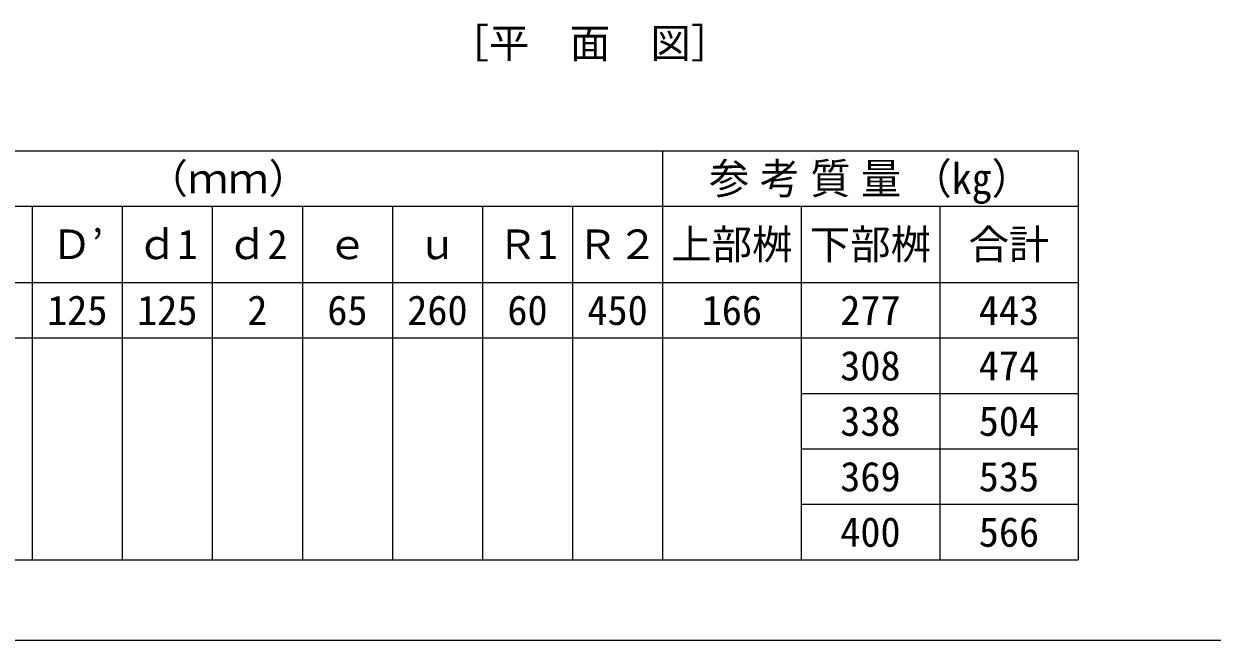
# Model space of a CAD drawing. Units: millimetres, scale not verified. Extents: x 50430 to 75195, y 75514 to 92741.
# Drawn here: x 55806 to 57522, y 84256 to 85145 of the extents above; entities that cross this region are included whole.
import ezdxf
from ezdxf.enums import TextEntityAlignment as Align

# ---------------------------------------------------------------- set-up
doc = ezdxf.new("R2010")
doc.units = ezdxf.units.MM
doc.header["$LTSCALE"] = 25
for name, color, linetype, lineweight in [('0_2', 7, 'Continuous', 5), ('DEFPOINTS_3', 8, 'Continuous', 0), ('寸法線', 7, 'Continuous', 9), ('枠', 5, 'Continuous', 5)]:
    doc.layers.add(name, color=color, linetype=linetype, lineweight=lineweight)
doc.styles.add('ＭＳ ゴシック', font='')
doc.styles.add('ＭＳ Ｐゴシック', font='')
doc.styles.get('ＭＳ ゴシック').set_extended_font_data('MS Gothic')
doc.styles.get('ＭＳ Ｐゴシック').set_extended_font_data('MS PGothic')

msp = doc.modelspace()

# ---------------------------------------------------------------- linework, layer by layer
at = {"layer": 'DEFPOINTS_3'}
msp.add_line((55398.22, 84692.16), (56928.22, 84692.16), dxfattribs=at)
at = {"layer": '寸法線', "lineweight": 13}
for p, q in [((54268.22, 84962.16), (57328.22, 84962.16)), ((56728.22, 84962.16), (56728.22, 84772.16)), ((57328.22, 84962.16), (57328.22, 84772.16)), ((54718.22, 84882.16), (57328.22, 84882.16)), ((55818.22, 84882.16), (55818.22, 84772.16)), ((55948.22, 84882.16), (55948.22, 84772.16)), ((56078.22, 84882.16), (56078.22, 84772.16)), ((56208.22, 84882.16), (56208.22, 84772.16)), ((56338.22, 84882.16), (56338.22, 84772.16)), ((56468.22, 84882.16), (56468.22, 84772.16)), ((56598.22, 84882.16), (56598.22, 84772.16)), ((56928.22, 84882.16), (56928.22, 84772.16)), ((57128.22, 84882.16), (57128.22, 84772.16)), ((54958.22, 84772.16), (57328.22, 84772.16)), ((55818.22, 84772.16), (55818.22, 84372.16)), ((55948.22, 84772.16), (55948.22, 84372.16)), ((56078.22, 84772.16), (56078.22, 84372.16)), ((56208.22, 84772.16), (56208.22, 84372.16)), ((56338.22, 84772.16), (56338.22, 84372.16)), ((56468.22, 84772.16), (56468.22, 84372.16)), ((56598.22, 84772.16), (56598.22, 84372.16)), ((56728.22, 84772.16), (56728.22, 84372.16)), ((56928.22, 84772.16), (56928.22, 84372.16)), ((57128.22, 84772.16), (57128.22, 84372.16)), ((57328.22, 84772.16), (57328.22, 84372.16)), ((56928.22, 84692.16), (57328.22, 84692.16)), ((56928.22, 84612.16), (57328.22, 84612.16)), ((56928.22, 84532.16), (57328.22, 84532.16)), ((56928.22, 84452.16), (57328.22, 84452.16)), ((55398.22, 84372.16), (56728.22, 84372.16)), ((56728.22, 84372.16), (57328.22, 84372.16))]:
    msp.add_line(p, q, dxfattribs=at)
at = {"layer": '枠', "lineweight": 20}
msp.add_line((53821.16, 84255.96), (59421.16, 84255.96), dxfattribs=at)

# ---------------------------------------------------------------- texts
at = {"layer": '0_2', "style": 'ＭＳ ゴシック'}
msp.add_text('［平\u3000面\u3000図］', height=42.72, dxfattribs=at).set_placement((56419.41, 85083.26), align=Align.BOTTOM_LEFT)
at = {"layer": '寸法線', "style": 'ＭＳ ゴシック'}
for s, p in [('寸          法            （ｍｍ）', (55723.22, 84922.16)), ('Ｄ’', (55883.22, 84827.16)), ('ｄ1', (56013.22, 84827.16)), ('ｄ2', (56143.22, 84827.16)), ('Ｒ1', (56533.22, 84827.16)), ('Ｒ２', (56663.22, 84827.16)), ('上部桝', (56828.22, 84827.16)), ('下部桝', (57028.22, 84827.16)), ('合計', (57228.22, 84827.16)), ('ｅ', (56273.22, 84827.16)), ('ｕ', (56403.22, 84827.16)), ('125', (55883.22, 84732.16)), ('125', (56013.22, 84732.16)), ('2', (56143.22, 84732.16)), ('65', (56273.22, 84732.16)), ('260', (56403.22, 84732.16)), ('60', (56533.22, 84732.16)), ('450', (56663.22, 84732.16)), ('166', (56828.22, 84732.16)), ('277', (57028.22, 84732.16)), ('443', (57228.22, 84732.16)), ('308', (57028.22, 84652.16)), ('474', (57228.22, 84652.16)), ('338', (57028.22, 84572.16)), ('504', (57228.22, 84572.16)), ('369', (57028.22, 84492.16)), ('535', (57228.22, 84492.16)), ('400', (57028.22, 84412.16)), ('566', (57228.22, 84412.16))]:
    msp.add_text(s, height=42.72, dxfattribs=at).set_placement(p, align=Align.MIDDLE_CENTER)
at = {"layer": '寸法線', "style": 'ＭＳ Ｐゴシック', "width": 0.95}
msp.add_text('参 考 質 量 （㎏）', height=44.54, dxfattribs=at).set_placement((57028.22, 84922.16), align=Align.MIDDLE_CENTER)

doc.saveas('drawing.dxf')
